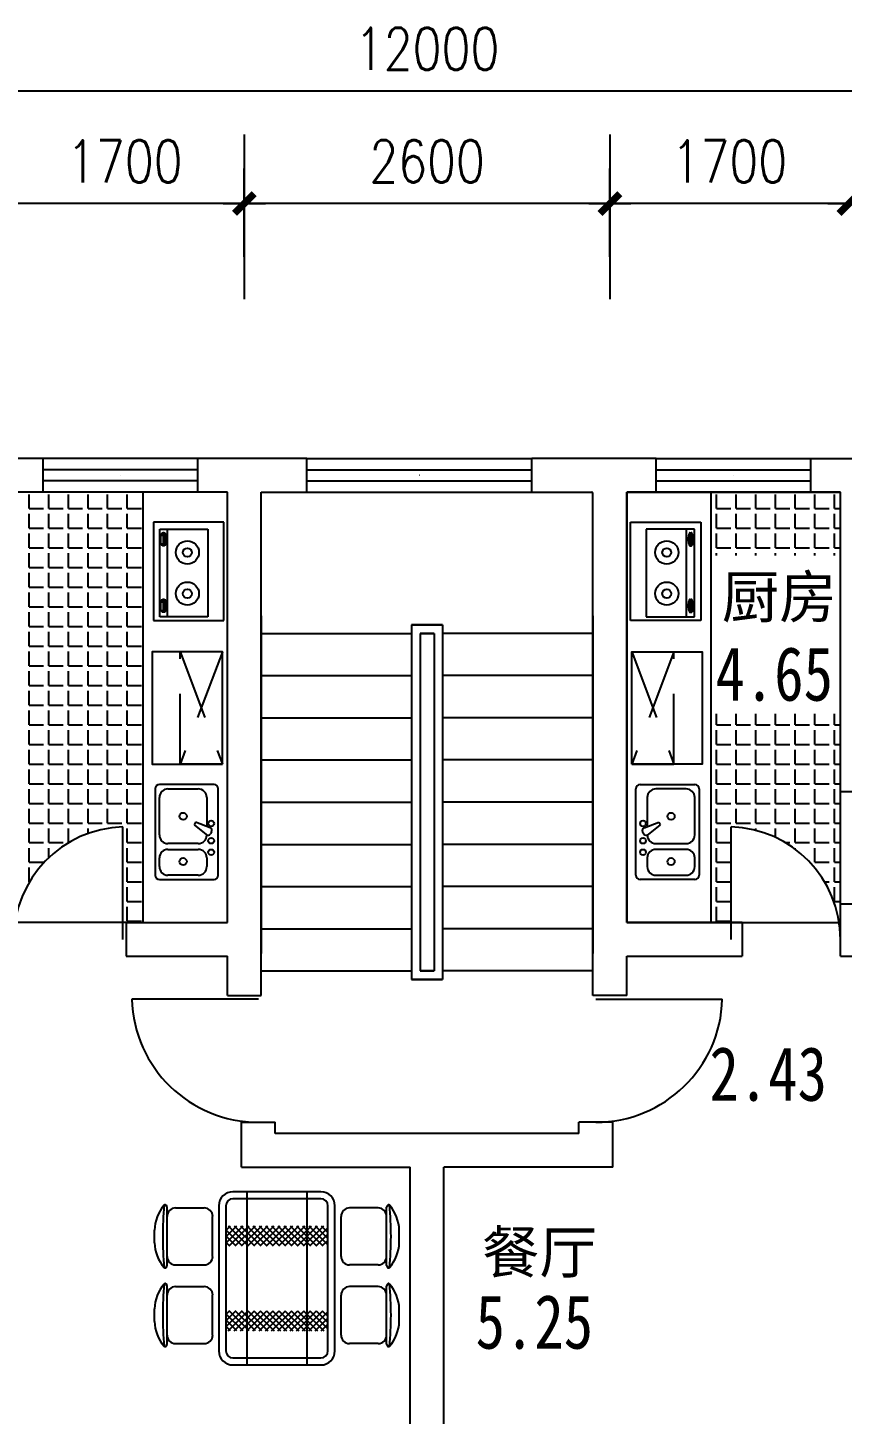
# Model space of a CAD drawing. Extents: x 69609 to 88050, y 8401 to 41656.
# Drawn here: x 76089 to 81883, y 31737 to 41595 of the extents above; entities that cross this region are included whole.
import ezdxf
from ezdxf.enums import TextEntityAlignment as Align

# ---------------------------------------------------------------- set-up
doc = ezdxf.new("R2010")
doc.units = 0
doc.header["$LTSCALE"] = 1000
doc.header["$MEASUREMENT"] = 0
doc.linetypes.add('DASHED', pattern=[0.75, 0.5, -0.25])
doc.linetypes.add('HIDDEN', pattern=[7.5, 5, -2.5])
for name, color, linetype in [('AXIS', 250, 'Continuous'), ('LAYER1', 250, 'Continuous'), ('STAIR', 250, 'Continuous'), ('TOTHER', 250, 'Continuous'), ('WALL', 250, 'Continuous'), ('WINDOW', 250, 'Continuous'), ('ZT', 250, 'Continuous'), ('家具', 250, 'Continuous')]:
    doc.layers.add(name, color=color, linetype=linetype)
doc.styles.add('-宋体', font='', dxfattribs={"width": 0.8})
doc.styles.add('DIM_FONT', font='SIMPLEX.shx', dxfattribs={"width": 0.8})
doc.styles.add('SIMPLEX', font='SIMPLEX.SHX')
doc.styles.add('ST', font='', dxfattribs={"width": 0.8})
doc.styles.get("Standard").update_dxf_attribs({"font": 'gbenor.shx', "bigfont": 'gbcbig.shx'})
doc.styles.get('-宋体').set_extended_font_data('SimSun')
doc.styles.get('ST').set_extended_font_data('SimSun')

# ---------------------------------------------------------------- blocks, each defined once
blk = doc.blocks.new('_DIMX')
blk.add_line((-150, 0), (150, 0))
at = {"const_width": 50}
blk.add_lwpolyline([(-70, -70), (70, 70)], dxfattribs=at)

msp = doc.modelspace()

# ---------------------------------------------------------------- hatches: boundary and pattern name
at = {"layer": 'LAYER1'}
h = msp.add_hatch(dxfattribs=at)
h.set_pattern_fill('ANSI37', scale=250, style=0)
h.set_pattern_definition([(45, (-9781445.644, -4631671.514), (-22.09708691, 22.09708691), []), (135, (-9781445.644, -4631671.514), (-22.09708691, -22.09708691), [])])
h.paths.add_polyline_path([(77648.3, 33076.8), (77648.3, 32933.2), (78074.1, 32933.2), (78074.1, 33076.8)])
h.paths.add_polyline_path([(77648.3, 33076.8), (77498.3, 33076.8), (77498.3, 32933.2), (77648.3, 32933.2)])
h.paths.add_polyline_path([(78074.1, 32933.2), (78224.1, 32933.2), (78224.1, 33076.8), (78074.1, 33076.8)])
h = msp.add_hatch(dxfattribs=at)
h.set_pattern_fill('ANSI37', scale=250, style=0)
h.set_pattern_definition([(315, (-9781445.644, 4697077.82), (-22.09708691, -22.09708691), []), (225, (-9781445.644, 4697077.82), (-22.09708691, 22.09708691), [])])
h.paths.add_polyline_path([(77648.3, 32329.5), (77648.3, 32473.1), (78074.1, 32473.1), (78074.1, 32329.5)])
h.paths.add_polyline_path([(77648.3, 32329.5), (77498.3, 32329.5), (77498.3, 32473.1), (77648.3, 32473.1)])
h.paths.add_polyline_path([(78074.1, 32473.1), (78224.1, 32473.1), (78224.1, 32329.5), (78074.1, 32329.5)])

# ---------------------------------------------------------------- linework, layer by layer
at = {"color": 7}
for p, q in [((77299.5, 38533), (76199.5, 38533)), ((77299.5, 38452.6), (76199.5, 38452.6)), ((78074.5, 38533), (79674.5, 38533)), ((78074.5, 38452.6), (79674.5, 38452.6)), ((80559.5, 38533), (81659.5, 38533)), ((80559.5, 38452.6), (81659.5, 38452.6)), ((77299.5, 38373.4), (76199.5, 38373.4)), ((78074.5, 38373.4), (79674.5, 38373.4)), ((80559.5, 38373.4), (81659.5, 38373.4)), ((76099, 38175.7), (76099, 38277.3)), ((77299.5, 38293), (76199.5, 38293)), ((76238.7, 38175.7), (76238.7, 38277.3)), ((76378.4, 38175.7), (76378.4, 38277.3)), ((76518.1, 38175.7), (76518.1, 38277.3)), ((76657.8, 38175.7), (76657.8, 38277.3)), ((76797.5, 38175.7), (76797.5, 38277.3)), ((78074.5, 38293), (79674.5, 38293)), ((81869.5, 38293), (80349.5, 38293)), ((80349.5, 38293), (80349.5, 35233)), ((80559.5, 38293), (81659.5, 38293)), ((80988.5, 38175.7), (80988.5, 38277.3)), ((81128.2, 38175.7), (81128.2, 38277.3)), ((81267.9, 38175.7), (81267.9, 38277.3)), ((81407.6, 38175.7), (81407.6, 38277.3)), ((81547.3, 38175.7), (81547.3, 38277.3)), ((81687, 38175.7), (81687, 38277.3)), ((81826.7, 38175.7), (81826.7, 38277.3)), ((81869.5, 35233), (81869.5, 38293)), ((76099, 38175.7), (76200.6, 38175.7)), ((76238.7, 38175.7), (76340.3, 38175.7)), ((76378.4, 38175.7), (76480, 38175.7)), ((76518.1, 38175.7), (76619.7, 38175.7)), ((76657.8, 38175.7), (76759.4, 38175.7)), ((76797.5, 38175.7), (76899.1, 38175.7)), ((80949.5, 38175.7), (80950.4, 38175.7)), ((80988.5, 38175.7), (81090.1, 38175.7)), ((81128.2, 38175.7), (81229.8, 38175.7)), ((81267.9, 38175.7), (81369.5, 38175.7)), ((81407.6, 38175.7), (81509.2, 38175.7)), ((81547.3, 38175.7), (81648.9, 38175.7)), ((81687, 38175.7), (81788.6, 38175.7)), ((81826.7, 38175.7), (81869.5, 38175.7)), ((76099, 38036), (76099, 38137.6)), ((76238.7, 38036), (76238.7, 38137.6)), ((76378.4, 38036), (76378.4, 38137.6)), ((76518.1, 38036), (76518.1, 38137.6)), ((76657.8, 38036), (76657.8, 38137.6)), ((76797.5, 38036), (76797.5, 38137.6)), ((80988.5, 38036), (80988.5, 38137.6)), ((81128.2, 38036), (81128.2, 38137.6)), ((81267.9, 38036), (81267.9, 38137.6)), ((81407.6, 38036), (81407.6, 38137.6)), ((81547.3, 38036), (81547.3, 38137.6)), ((81687, 38036), (81687, 38137.6)), ((81826.7, 38036), (81826.7, 38137.6)), ((76099, 38036), (76200.6, 38036)), ((76099, 37896.3), (76099, 37997.9)), ((76238.7, 38036), (76340.3, 38036)), ((76238.7, 37896.3), (76238.7, 37997.9)), ((76378.4, 38036), (76480, 38036)), ((76378.4, 37896.3), (76378.4, 37997.9)), ((76518.1, 38036), (76619.7, 38036)), ((76518.1, 37896.3), (76518.1, 37997.9)), ((76657.8, 38036), (76759.4, 38036)), ((76657.8, 37896.3), (76657.8, 37997.9)), ((76797.5, 38036), (76899.1, 38036)), ((76797.5, 37896.3), (76797.5, 37997.9)), ((77027.8, 37406.4), (77027.8, 38029.1)), ((77027.8, 38029.1), (77370.2, 38029.1)), ((77035.1, 37922.4), (77035.1, 37987.1)), ((77035.1, 37987.1), (77051.8, 37987.1)), ((77060.1, 38003.7), (77049.5, 38003.7)), ((77051.8, 37987.1), (77051.8, 37922.4)), ((77083.4, 37406.4), (77083.4, 38029.1)), ((77370.2, 38029.1), (77370.2, 37406.4)), ((80831.3, 38029.1), (80488.8, 38029.1)), ((80488.8, 38029.1), (80488.8, 37406.4)), ((80775.6, 37406.4), (80775.6, 38029.1)), ((80799, 38003.7), (80809.5, 38003.7)), ((80823.9, 37987.1), (80807.3, 37987.1)), ((80807.3, 37987.1), (80807.3, 37922.4)), ((80823.9, 37922.4), (80823.9, 37987.1)), ((80831.3, 37406.4), (80831.3, 38029.1)), ((80949.5, 38036), (80950.4, 38036)), ((80988.5, 38036), (81090.1, 38036)), ((80988.5, 37896.3), (80988.5, 37997.9)), ((81128.2, 38036), (81229.8, 38036)), ((81128.2, 37896.3), (81128.2, 37997.9)), ((81267.9, 38036), (81369.5, 38036)), ((81267.9, 37896.3), (81267.9, 37997.9)), ((81407.6, 38036), (81509.2, 38036)), ((81407.6, 37896.3), (81407.6, 37997.9)), ((81547.3, 38036), (81648.9, 38036)), ((81547.3, 37896.3), (81547.3, 37997.9)), ((81687, 38036), (81788.6, 38036)), ((81687, 37896.3), (81687, 37997.9)), ((81826.7, 38036), (81869.5, 38036)), ((81826.7, 37896.3), (81826.7, 37997.9)), ((76099, 37896.3), (76200.6, 37896.3)), ((76099, 37756.6), (76099, 37858.2)), ((76238.7, 37896.3), (76340.3, 37896.3)), ((76238.7, 37756.6), (76238.7, 37858.2)), ((76378.4, 37896.3), (76480, 37896.3)), ((76378.4, 37756.6), (76378.4, 37858.2)), ((76518.1, 37896.3), (76619.7, 37896.3)), ((76518.1, 37756.6), (76518.1, 37858.2)), ((76657.8, 37896.3), (76759.4, 37896.3)), ((76657.8, 37756.6), (76657.8, 37858.2)), ((76797.5, 37896.3), (76899.1, 37896.3)), ((76797.5, 37756.6), (76797.5, 37858.2)), ((77051.8, 37922.4), (77035.1, 37922.4)), ((77061.2, 37912), (77049.5, 37912.1)), ((80797.8, 37912), (80809.5, 37912.1)), ((80807.3, 37922.4), (80823.9, 37922.4)), ((80949.5, 37896.3), (80950.4, 37896.3)), ((80988.5, 37896.3), (81090.1, 37896.3)), ((80988.5, 37843.3), (80988.5, 37858.2)), ((81128.2, 37896.3), (81229.8, 37896.3)), ((81128.2, 37843.3), (81128.2, 37858.2)), ((81267.9, 37896.3), (81369.5, 37896.3)), ((81267.9, 37843.3), (81267.9, 37858.2)), ((81407.6, 37896.3), (81509.2, 37896.3)), ((81407.6, 37843.3), (81407.6, 37858.2)), ((81547.3, 37896.3), (81648.9, 37896.3)), ((81547.3, 37843.3), (81547.3, 37858.2)), ((81687, 37896.3), (81788.6, 37896.3)), ((81687, 37843.3), (81687, 37858.2)), ((81826.7, 37896.3), (81869.5, 37896.3)), ((81826.7, 37843.3), (81826.7, 37858.2)), ((76099, 37756.6), (76200.6, 37756.6)), ((76238.7, 37756.6), (76340.3, 37756.6)), ((76378.4, 37756.6), (76480, 37756.6)), ((76518.1, 37756.6), (76619.7, 37756.6)), ((76657.8, 37756.6), (76759.4, 37756.6)), ((76797.5, 37756.6), (76899.1, 37756.6)), ((80949.5, 37756.6), (80950.4, 37756.6)), ((76099, 37616.9), (76099, 37718.5)), ((76238.7, 37616.9), (76238.7, 37718.5)), ((76378.4, 37616.9), (76378.4, 37718.5)), ((76518.1, 37616.9), (76518.1, 37718.5)), ((76657.8, 37616.9), (76657.8, 37718.5)), ((76797.5, 37616.9), (76797.5, 37718.5)), ((76099, 37616.9), (76200.6, 37616.9)), ((76099, 37477.2), (76099, 37578.8)), ((76238.7, 37616.9), (76340.3, 37616.9)), ((76238.7, 37477.2), (76238.7, 37578.8)), ((76378.4, 37616.9), (76480, 37616.9)), ((76378.4, 37477.2), (76378.4, 37578.8)), ((76518.1, 37616.9), (76619.7, 37616.9)), ((76518.1, 37477.2), (76518.1, 37578.8)), ((76657.8, 37616.9), (76759.4, 37616.9)), ((76657.8, 37477.2), (76657.8, 37578.8)), ((76797.5, 37616.9), (76899.1, 37616.9)), ((76797.5, 37477.2), (76797.5, 37578.8)), ((80949.5, 37616.9), (80950.4, 37616.9)), ((76099, 37477.2), (76200.6, 37477.2)), ((76238.7, 37477.2), (76340.3, 37477.2)), ((76378.4, 37477.2), (76480, 37477.2)), ((76518.1, 37477.2), (76619.7, 37477.2)), ((76657.8, 37477.2), (76759.4, 37477.2)), ((76797.5, 37477.2), (76899.1, 37477.2)), ((77035.1, 37514.1), (77051.8, 37514.1)), ((77035.1, 37449.4), (77035.1, 37514.1)), ((77060.1, 37530.7), (77049.5, 37530.7)), ((77051.8, 37514.1), (77051.8, 37449.4)), ((80799, 37530.7), (80809.5, 37530.7)), ((80807.3, 37514.1), (80807.3, 37449.4)), ((80823.9, 37514.1), (80807.3, 37514.1)), ((80823.9, 37449.4), (80823.9, 37514.1)), ((80949.5, 37477.2), (80950.4, 37477.2)), ((76099, 37337.5), (76099, 37439.1)), ((76238.7, 37337.5), (76238.7, 37439.1)), ((76378.4, 37337.5), (76378.4, 37439.1)), ((76518.1, 37337.5), (76518.1, 37439.1)), ((76657.8, 37337.5), (76657.8, 37439.1)), ((76797.5, 37337.5), (76797.5, 37439.1)), ((77370.2, 37406.4), (77027.8, 37406.4)), ((77051.8, 37449.4), (77035.1, 37449.4)), ((77061.2, 37439), (77049.5, 37439.1)), ((80488.8, 37406.4), (80831.3, 37406.4)), ((80797.8, 37439), (80809.5, 37439.1)), ((80807.3, 37449.4), (80823.9, 37449.4)), ((76099, 37337.5), (76200.6, 37337.5)), ((76099, 37197.8), (76099, 37299.4)), ((76238.7, 37337.5), (76340.3, 37337.5)), ((76238.7, 37197.8), (76238.7, 37299.4)), ((76378.4, 37337.5), (76480, 37337.5)), ((76378.4, 37197.8), (76378.4, 37299.4)), ((76518.1, 37337.5), (76619.7, 37337.5)), ((76518.1, 37197.8), (76518.1, 37299.4)), ((76657.8, 37337.5), (76759.4, 37337.5)), ((76657.8, 37197.8), (76657.8, 37299.4)), ((76797.5, 37337.5), (76899.1, 37337.5)), ((76797.5, 37197.8), (76797.5, 37299.4)), ((80949.5, 37337.5), (80950.4, 37337.5)), ((76099, 37197.8), (76200.6, 37197.8)), ((76238.7, 37197.8), (76340.3, 37197.8)), ((76378.4, 37197.8), (76480, 37197.8)), ((76518.1, 37197.8), (76619.7, 37197.8)), ((76657.8, 37197.8), (76759.4, 37197.8)), ((76797.5, 37197.8), (76899.1, 37197.8)), ((76099, 37058.1), (76099, 37159.7)), ((76238.7, 37058.1), (76238.7, 37159.7)), ((76378.4, 37058.1), (76378.4, 37159.7)), ((76518.1, 37058.1), (76518.1, 37159.7)), ((76657.8, 37058.1), (76657.8, 37159.7)), ((76797.5, 37058.1), (76797.5, 37159.7)), ((76099, 37058.1), (76200.6, 37058.1)), ((76099, 36918.4), (76099, 37020)), ((76238.7, 37058.1), (76340.3, 37058.1)), ((76238.7, 36918.4), (76238.7, 37020)), ((76378.4, 37058.1), (76480, 37058.1)), ((76378.4, 36918.4), (76378.4, 37020)), ((76518.1, 37058.1), (76619.7, 37058.1)), ((76518.1, 36918.4), (76518.1, 37020)), ((76657.8, 37058.1), (76759.4, 37058.1)), ((76657.8, 36918.4), (76657.8, 37020)), ((76797.5, 37058.1), (76899.1, 37058.1)), ((76797.5, 36918.4), (76797.5, 37020)), ((76099, 36918.4), (76200.6, 36918.4)), ((76099, 36778.7), (76099, 36880.3)), ((76238.7, 36918.4), (76340.3, 36918.4)), ((76238.7, 36778.7), (76238.7, 36880.3)), ((76378.4, 36918.4), (76480, 36918.4)), ((76378.4, 36778.7), (76378.4, 36880.3)), ((76518.1, 36918.4), (76619.7, 36918.4)), ((76518.1, 36778.7), (76518.1, 36880.3)), ((76657.8, 36918.4), (76759.4, 36918.4)), ((76657.8, 36778.7), (76657.8, 36880.3)), ((76797.5, 36918.4), (76899.1, 36918.4)), ((76797.5, 36778.7), (76797.5, 36880.3)), ((76099, 36778.7), (76200.6, 36778.7)), ((76238.7, 36778.7), (76340.3, 36778.7)), ((76378.4, 36778.7), (76480, 36778.7)), ((76518.1, 36778.7), (76619.7, 36778.7)), ((76657.8, 36778.7), (76759.4, 36778.7)), ((76797.5, 36778.7), (76899.1, 36778.7)), ((76099, 36639), (76099, 36740.6)), ((76238.7, 36639), (76238.7, 36740.6)), ((76378.4, 36639), (76378.4, 36740.6)), ((76518.1, 36639), (76518.1, 36740.6)), ((76657.8, 36639), (76657.8, 36740.6)), ((76797.5, 36639), (76797.5, 36740.6)), ((80988.5, 36639), (80988.5, 36716.8)), ((81128.2, 36639), (81128.2, 36716.8)), ((81267.9, 36639), (81267.9, 36716.8)), ((81407.6, 36639), (81407.6, 36716.8)), ((81547.3, 36639), (81547.3, 36716.8)), ((81687, 36639), (81687, 36716.8)), ((81826.7, 36639), (81826.7, 36716.8)), ((76099, 36639), (76200.6, 36639)), ((76099, 36499.3), (76099, 36600.9)), ((76238.7, 36639), (76340.3, 36639)), ((76238.7, 36499.3), (76238.7, 36600.9)), ((76378.4, 36639), (76480, 36639)), ((76378.4, 36499.3), (76378.4, 36600.9)), ((76518.1, 36639), (76619.7, 36639)), ((76518.1, 36499.3), (76518.1, 36600.9)), ((76657.8, 36639), (76759.4, 36639)), ((76657.8, 36499.3), (76657.8, 36600.9)), ((76797.5, 36639), (76899.1, 36639)), ((76797.5, 36499.3), (76797.5, 36600.9)), ((80949.5, 36639), (80950.4, 36639)), ((80988.5, 36639), (81090.1, 36639)), ((80988.5, 36499.3), (80988.5, 36600.9)), ((81128.2, 36639), (81229.8, 36639)), ((81128.2, 36499.3), (81128.2, 36600.9)), ((81267.9, 36639), (81369.5, 36639)), ((81267.9, 36499.3), (81267.9, 36600.9)), ((81407.6, 36639), (81509.2, 36639)), ((81407.6, 36499.3), (81407.6, 36600.9)), ((81547.3, 36639), (81648.9, 36639)), ((81547.3, 36499.3), (81547.3, 36600.9)), ((81687, 36639), (81788.6, 36639)), ((81687, 36499.3), (81687, 36600.9)), ((81826.7, 36639), (81869.5, 36639)), ((81826.7, 36499.3), (81826.7, 36600.9)), ((76099, 36499.3), (76200.6, 36499.3)), ((76238.7, 36499.3), (76340.3, 36499.3)), ((76378.4, 36499.3), (76480, 36499.3)), ((76518.1, 36499.3), (76619.7, 36499.3)), ((76657.8, 36499.3), (76759.4, 36499.3)), ((76797.5, 36499.3), (76899.1, 36499.3)), ((80949.5, 36499.3), (80950.4, 36499.3)), ((80988.5, 36499.3), (81090.1, 36499.3)), ((81128.2, 36499.3), (81229.8, 36499.3)), ((81267.9, 36499.3), (81369.5, 36499.3)), ((81407.6, 36499.3), (81509.2, 36499.3)), ((81547.3, 36499.3), (81648.9, 36499.3)), ((81687, 36499.3), (81788.6, 36499.3)), ((81826.7, 36499.3), (81869.5, 36499.3)), ((76099, 36359.6), (76099, 36461.2)), ((76238.7, 36359.6), (76238.7, 36461.2)), ((76378.4, 36359.6), (76378.4, 36461.2)), ((76518.1, 36359.6), (76518.1, 36461.2)), ((76657.8, 36359.6), (76657.8, 36461.2)), ((76797.5, 36359.6), (76797.5, 36461.2)), ((80988.5, 36359.6), (80988.5, 36461.2)), ((81128.2, 36359.6), (81128.2, 36461.2)), ((81267.9, 36359.6), (81267.9, 36461.2)), ((81407.6, 36359.6), (81407.6, 36461.2)), ((81547.3, 36359.6), (81547.3, 36461.2)), ((81687, 36359.6), (81687, 36461.2)), ((81826.7, 36359.6), (81826.7, 36461.2)), ((76099, 36359.6), (76200.6, 36359.6)), ((76099, 36219.9), (76099, 36321.5)), ((76238.7, 36359.6), (76340.3, 36359.6)), ((76238.7, 36219.9), (76238.7, 36321.5)), ((76378.4, 36359.6), (76480, 36359.6)), ((76378.4, 36219.9), (76378.4, 36321.5)), ((76518.1, 36359.6), (76619.7, 36359.6)), ((76518.1, 36219.9), (76518.1, 36321.5)), ((76657.8, 36359.6), (76759.4, 36359.6)), ((76657.8, 36219.9), (76657.8, 36321.5)), ((76797.5, 36359.6), (76899.1, 36359.6)), ((76797.5, 36219.9), (76797.5, 36321.5)), ((80949.5, 36359.6), (80950.4, 36359.6)), ((80988.5, 36359.6), (81090.1, 36359.6)), ((80988.5, 36219.9), (80988.5, 36321.5)), ((81128.2, 36359.6), (81229.8, 36359.6)), ((81128.2, 36219.9), (81128.2, 36321.5)), ((81267.9, 36359.6), (81369.5, 36359.6)), ((81267.9, 36219.9), (81267.9, 36321.5)), ((81407.6, 36359.6), (81509.2, 36359.6)), ((81407.6, 36219.9), (81407.6, 36321.5)), ((81547.3, 36359.6), (81648.9, 36359.6)), ((81547.3, 36219.9), (81547.3, 36321.5)), ((81687, 36359.6), (81788.6, 36359.6)), ((81687, 36219.9), (81687, 36321.5)), ((81826.7, 36359.6), (81869.5, 36359.6)), ((81826.7, 36219.9), (81826.7, 36321.5)), ((76099, 36219.9), (76200.6, 36219.9)), ((76099, 36080.2), (76099, 36181.8)), ((76238.7, 36219.9), (76340.3, 36219.9)), ((76238.7, 36080.2), (76238.7, 36181.8)), ((76378.4, 36219.9), (76480, 36219.9)), ((76378.4, 36080.2), (76378.4, 36181.8)), ((76518.1, 36219.9), (76619.7, 36219.9)), ((76518.1, 36080.2), (76518.1, 36181.8)), ((76657.8, 36219.9), (76759.4, 36219.9)), ((76657.8, 36080.2), (76657.8, 36181.8)), ((76797.5, 36219.9), (76899.1, 36219.9)), ((76797.5, 36080.2), (76797.5, 36181.8)), ((80949.5, 36219.9), (80950.4, 36219.9)), ((80988.5, 36219.9), (81090.1, 36219.9)), ((80988.5, 36080.2), (80988.5, 36181.8)), ((81128.2, 36219.9), (81229.8, 36219.9)), ((81128.2, 36080.2), (81128.2, 36181.8)), ((81267.9, 36219.9), (81369.5, 36219.9)), ((81267.9, 36080.2), (81267.9, 36181.8)), ((81407.6, 36219.9), (81509.2, 36219.9)), ((81407.6, 36080.2), (81407.6, 36181.8)), ((81547.3, 36219.9), (81648.9, 36219.9)), ((81547.3, 36080.2), (81547.3, 36181.8)), ((81687, 36219.9), (81788.6, 36219.9)), ((81687, 36080.2), (81687, 36181.8)), ((81826.7, 36219.9), (81869.5, 36219.9)), ((81826.7, 36080.2), (81826.7, 36181.8)), ((76099, 36080.2), (76200.6, 36080.2)), ((76099, 35940.5), (76099, 36042.1)), ((76238.7, 36080.2), (76340.3, 36080.2)), ((76238.7, 35940.5), (76238.7, 36042.1)), ((76378.4, 36080.2), (76480, 36080.2)), ((76378.4, 35940.5), (76378.4, 36042.1)), ((76518.1, 36080.2), (76619.7, 36080.2)), ((76518.1, 35940.5), (76518.1, 36042.1)), ((76657.8, 36080.2), (76759.4, 36080.2)), ((76657.8, 35940.5), (76657.8, 36042.1)), ((76797.5, 36080.2), (76899.1, 36080.2)), ((76797.5, 35940.5), (76797.5, 36042.1)), ((80949.5, 36080.2), (80950.4, 36080.2)), ((80988.5, 36080.2), (81090.1, 36080.2)), ((80988.5, 35940.5), (80988.5, 36042.1)), ((81128.2, 36080.2), (81229.8, 36080.2)), ((81128.2, 35940.5), (81128.2, 36042.1)), ((81267.9, 36080.2), (81369.5, 36080.2)), ((81267.9, 35940.5), (81267.9, 36042.1)), ((81407.6, 36080.2), (81509.2, 36080.2)), ((81407.6, 35940.5), (81407.6, 36042.1)), ((81547.3, 36080.2), (81648.9, 36080.2)), ((81547.3, 35940.5), (81547.3, 36042.1)), ((81687, 36080.2), (81788.6, 36080.2)), ((81687, 35940.5), (81687, 36042.1)), ((81826.7, 36080.2), (81869.5, 36080.2)), ((81826.7, 35940.5), (81826.7, 36042.1)), ((76099, 35940.5), (76200.6, 35940.5)), ((76099, 35800.8), (76099, 35902.4)), ((76238.7, 35940.5), (76340.3, 35940.5)), ((76238.7, 35800.8), (76238.7, 35902.4)), ((76378.4, 35940.5), (76480, 35940.5)), ((76378.4, 35800.8), (76378.4, 35902.4)), ((76518.1, 35940.5), (76619.7, 35940.5)), ((76518.1, 35865.6), (76518.1, 35902.4)), ((76657.8, 35940.5), (76759.4, 35940.5)), ((76657.8, 35902.1), (76657.8, 35902.4)), ((76766.9, 35113), (76766.9, 35912.7)), ((76797.5, 35940.5), (76899.1, 35940.5)), ((76797.5, 35800.8), (76797.5, 35902.4)), ((80949.5, 35940.5), (80950.4, 35940.5)), ((80988.5, 35940.5), (81090.1, 35940.5)), ((80988.5, 35800.8), (80988.5, 35902.4)), ((81092.2, 35113), (81092.2, 35912.7)), ((81128.2, 35940.5), (81229.8, 35940.5)), ((81267.9, 35940.5), (81369.5, 35940.5)), ((81267.9, 35888), (81267.9, 35902.4)), ((81407.6, 35940.5), (81509.2, 35940.5)), ((81407.6, 35838), (81407.6, 35902.4)), ((81547.3, 35940.5), (81648.9, 35940.5)), ((81547.3, 35800.8), (81547.3, 35902.4)), ((81687, 35940.5), (81788.6, 35940.5)), ((81687, 35800.8), (81687, 35902.4)), ((81826.7, 35940.5), (81869.5, 35940.5)), ((81826.7, 35800.8), (81826.7, 35902.4)), ((76099, 35800.8), (76200.6, 35800.8)), ((76238.7, 35800.8), (76340.3, 35800.8)), ((76378.4, 35800.8), (76380.9, 35800.8)), ((76797.5, 35800.8), (76899.1, 35800.8)), ((80949.5, 35800.8), (80950.4, 35800.8)), ((80988.5, 35800.8), (81090.1, 35800.8)), ((81478.2, 35800.8), (81509.2, 35800.8)), ((81547.3, 35800.8), (81648.9, 35800.8)), ((81687, 35800.8), (81788.6, 35800.8)), ((81826.7, 35800.8), (81869.5, 35800.8)), ((76099, 35661.1), (76099, 35762.7)), ((76238.7, 35693.2), (76238.7, 35762.7)), ((76797.5, 35661.1), (76797.5, 35762.7)), ((80988.5, 35661.1), (80988.5, 35762.7)), ((81547.3, 35754.6), (81547.3, 35762.7)), ((81687, 35661.1), (81687, 35762.7)), ((81826.7, 35661.1), (81826.7, 35762.7)), ((76099, 35661.1), (76200.6, 35661.1)), ((76099, 35521.4), (76099, 35623)), ((76797.5, 35661.1), (76899.1, 35661.1)), ((76797.5, 35521.4), (76797.5, 35623)), ((80949.5, 35661.1), (80950.4, 35661.1)), ((80988.5, 35661.1), (81090.1, 35661.1)), ((80988.5, 35521.4), (80988.5, 35623)), ((81687, 35661.1), (81788.6, 35661.1)), ((81687, 35621.6), (81687, 35623)), ((81826.7, 35661.1), (81869.5, 35661.1)), ((81826.7, 35521.4), (81826.7, 35623)), ((76099, 35521.4), (76101.6, 35521.4)), ((76797.5, 35521.4), (76899.1, 35521.4)), ((80949.5, 35521.4), (80950.4, 35521.4)), ((80988.5, 35521.4), (81090.1, 35521.4)), ((81757.5, 35521.4), (81788.6, 35521.4)), ((81826.7, 35521.4), (81869.5, 35521.4)), ((76797.5, 35381.7), (76797.5, 35483.3)), ((80988.5, 35381.7), (80988.5, 35483.3)), ((81826.7, 35381.7), (81826.7, 35483.3)), ((76797.5, 35381.7), (76899.1, 35381.7)), ((76797.5, 35242), (76797.5, 35343.6)), ((80949.5, 35381.7), (80950.4, 35381.7)), ((80988.5, 35381.7), (81090.1, 35381.7)), ((80988.5, 35242), (80988.5, 35343.6)), ((81826.7, 35381.7), (81869.5, 35381.7)), ((76797.5, 35242), (76899.1, 35242)), ((80349.5, 35233), (81869.5, 35233)), ((80949.5, 35242), (80950.4, 35242)), ((80988.5, 35242), (81090.1, 35242)), ((81859.1, 35242), (81869.5, 35242)), ((77729.5, 34687.5), (76829.9, 34687.5)), ((80129.5, 34687.5), (81029.2, 34687.5))]:
    msp.add_line(p, q, dxfattribs=at)
at = {"color": 7, "linetype": 'DASHED'}
for p, q in [((77173.4, 36357.8), (77173.4, 37157.8)), ((77173.4, 37157.8), (77473.4, 36357.8)), ((77473.4, 37157.8), (77173.4, 36357.8)), ((80685.6, 37157.8), (80385.6, 36357.8)), ((80385.6, 37157.8), (80685.6, 36357.8)), ((80685.6, 36357.8), (80685.6, 37157.8))]:
    msp.add_line(p, q, dxfattribs=at)
at = {"color": 7, "linetype": 'HIDDEN'}
for p, q in [((77473.4, 36357.8), (77173.4, 36357.8)), ((80385.6, 36357.8), (80685.6, 36357.8))]:
    msp.add_line(p, q, dxfattribs=at)
at = {"color": 7, "linetype": 'ByBlock'}
for p, q in [((76994.9, 36182.8), (76994.9, 35569.1)), ((77414.2, 36213.4), (77025.6, 36213.4)), ((77086.9, 36182.8), (77301.7, 36182.8)), ((77444.9, 35569.1), (77444.9, 36182.8)), ((80414.2, 35569.1), (80414.2, 36182.8)), ((80444.8, 36213.4), (80833.5, 36213.4)), ((80772.1, 36182.8), (80557.3, 36182.8)), ((80864.2, 36182.8), (80864.2, 35569.1)), ((77025.6, 35855.5), (77025.6, 36121.4)), ((77363.1, 36121.4), (77363.1, 35915.9)), ((80496, 36121.4), (80496, 35915.9)), ((80833.5, 35855.5), (80833.5, 36121.4)), ((77282.3, 35946.2), (77272.1, 35928.4)), ((77272.1, 35928.4), (77357.5, 35858.1)), ((77386, 35907.3), (77282.3, 35946.2)), ((80473.1, 35907.3), (80576.7, 35946.2)), ((80586.9, 35928.4), (80501.5, 35858.1)), ((80576.7, 35946.2), (80586.9, 35928.4)), ((77301.7, 35794.1), (77086.9, 35794.1)), ((77396.5, 35878), (77388.3, 35863.7)), ((80462.5, 35878), (80470.8, 35863.7)), ((80557.3, 35794.1), (80772.1, 35794.1)), ((77025.6, 35630.5), (77025.6, 35691.8)), ((77086.9, 35753.2), (77301.7, 35753.2)), ((77363.1, 35691.8), (77363.1, 35630.5)), ((80496, 35691.8), (80496, 35630.5)), ((80772.1, 35753.2), (80557.3, 35753.2)), ((80833.5, 35630.5), (80833.5, 35691.8)), ((77025.6, 35538.4), (77414.2, 35538.4)), ((77301.7, 35569.1), (77086.9, 35569.1)), ((80833.5, 35538.4), (80444.8, 35538.4)), ((80557.3, 35569.1), (80772.1, 35569.1))]:
    msp.add_line(p, q, dxfattribs=at)
at = {"color": 7}
for points in [[(77040.4, 37987.1, -0.008736), (77041.2, 37990.3, -0.076276), (77046.1, 38001.8, -0.259034), (77049.5, 38003.7, -0.259034)], [(77049.5, 38003.7, -0.259034), (77053, 38001.8, -0.076276), (77057.9, 37990.3, -0.036515), (77060.4, 37976.7, -0.026615), (77061.4, 37957.9, -0.026615), (77060.4, 37939, -0.036515), (77057.9, 37925.5, -0.076276), (77053, 37914, -0.259034), (77049.5, 37912.1, -0.259034), (77046.1, 37914, -0.056762), (77042.1, 37922.4, -0.036515)], [(77060.1, 38003.7, -0.259034), (77063.5, 38001.8, -0.076276), (77068.4, 37990.3, -0.036515), (77070.9, 37976.7, -0.026615), (77071.9, 37957.9, -0.026615), (77070.9, 37939, -0.036515), (77068.4, 37925.5, -0.076276), (77063.5, 37914, -0.259034), (77060.1, 37912.1, -0.078462), (77058.8, 37912.3, -0.056762)], [(80799, 38003.7, 0.259034), (80795.6, 38001.8, 0.076276), (80790.6, 37990.3, 0.036515), (80788.2, 37976.7, 0.026615), (80787.2, 37957.9, 0.026615), (80788.2, 37939, 0.036515), (80790.6, 37925.5, 0.076276), (80795.6, 37914, 0.259034), (80799, 37912.1, 0.078462), (80800.2, 37912.3, 0.056762)], [(80809.5, 38003.7, 0.259034), (80806.1, 38001.8, 0.076276), (80801.1, 37990.3, 0.036515), (80798.7, 37976.7, 0.026615), (80797.7, 37957.9, 0.026615), (80798.7, 37939, 0.036515), (80801.1, 37925.5, 0.076276), (80806.1, 37914, 0.259034), (80809.5, 37912.1, 0.259034), (80812.9, 37914, 0.056762), (80816.9, 37922.4, 0.036515)], [(80818.6, 37987.1, 0.008736), (80817.9, 37990.3, 0.076276), (80812.9, 38001.8, 0.259034), (80809.5, 38003.7, 0.259034)], [(77040.4, 37514.1, -0.008736), (77041.2, 37517.3, -0.076276), (77046.1, 37528.8, -0.259034), (77049.5, 37530.7, -0.259034)], [(77049.5, 37530.7, -0.259034), (77053, 37528.8, -0.076276), (77057.9, 37517.3, -0.036515), (77060.4, 37503.8, -0.026615), (77061.4, 37484.9, -0.026615), (77060.4, 37466, -0.036515), (77057.9, 37452.5, -0.076276), (77053, 37441, -0.259034), (77049.5, 37439.1, -0.259034), (77046.1, 37441, -0.056762), (77042.1, 37449.4, -0.036515)], [(77060.1, 37530.7, -0.259034), (77063.5, 37528.8, -0.076276), (77068.4, 37517.3, -0.036515), (77070.9, 37503.8, -0.026615), (77071.9, 37484.9, -0.026615), (77070.9, 37466, -0.036515), (77068.4, 37452.5, -0.076276), (77063.5, 37441, -0.259034), (77060.1, 37439.1, -0.078462), (77058.8, 37439.3, -0.056762)], [(80799, 37530.7, 0.259034), (80795.6, 37528.8, 0.076276), (80790.6, 37517.3, 0.036515), (80788.2, 37503.8, 0.026615), (80787.2, 37484.9, 0.026615), (80788.2, 37466, 0.036515), (80790.6, 37452.5, 0.076276), (80795.6, 37441, 0.259034), (80799, 37439.1, 0.078462), (80800.2, 37439.3, 0.056762)], [(80809.5, 37530.7, 0.259034), (80806.1, 37528.8, 0.076276), (80801.1, 37517.3, 0.036515), (80798.7, 37503.8, 0.026615), (80797.7, 37484.9, 0.026615), (80798.7, 37466, 0.036515), (80801.1, 37452.5, 0.076276), (80806.1, 37441, 0.259034), (80809.5, 37439.1, 0.259034), (80812.9, 37441, 0.056762), (80816.9, 37449.4, 0.036515)], [(80818.6, 37514.1, 0.008736), (80817.9, 37517.3, 0.076276), (80812.9, 37528.8, 0.259034), (80809.5, 37530.7, 0.259034)]]:
    msp.add_lwpolyline(points, format="xyb", dxfattribs=at)
at = {"color": 7, "linetype": 'Continuous'}
for points in [[(77473.4, 36357.8), (77473.4, 37157.8), (76973.4, 37157.8), (76973.4, 36357.8)], [(80385.6, 36357.8), (80385.6, 37157.8), (80885.6, 37157.8), (80885.6, 36357.8)]]:
    msp.add_lwpolyline(points, close=True, dxfattribs=at)
at = {"color": 7, "linetype": 'ByBlock'}
for centre, radius in [((77194.3, 35988.4), 25.6), ((80664.7, 35988.4), 25.6), ((77393.7, 35937.3), 20.5), ((80465.3, 35937.3), 20.5), ((77393.7, 35814.6), 20.5), ((80465.3, 35814.6), 20.5), ((77194.3, 35666.3), 25.6), ((77393.7, 35732.8), 20.5), ((80465.3, 35732.8), 20.5), ((80664.7, 35666.3), 25.6)]:
    msp.add_circle(centre, radius, dxfattribs=at)
for centre, radius, start, end in [((77025.6, 36182.8), 30.7, 90, 180), ((77086.9, 36121.4), 61.4, 90, 180), ((77301.7, 36121.4), 61.4, 0, 90), ((77414.2, 36182.8), 30.7, 0, 90), ((80444.8, 36182.8), 30.7, 90, 180), ((80557.3, 36121.4), 61.4, 90, 180), ((80772.1, 36121.4), 61.4, 0, 90), ((80833.5, 36182.8), 30.7, 0, 90), ((77378.8, 35888.2), 20.5, 330, 69.46232), ((80480.3, 35888.2), 20.5, 110.53768, 210), ((77086.9, 35855.5), 61.4, 180, 270), ((77301.7, 35855.5), 61.4, 270, 0), ((77370.5, 35873.9), 20.5, 230.53768, 330), ((80488.5, 35873.9), 20.5, 210, 309.46232), ((80557.3, 35855.5), 61.4, 180, 270), ((80772.1, 35855.5), 61.4, 270, 0), ((77086.9, 35691.8), 61.4, 90, 180), ((77301.7, 35691.8), 61.4, 0, 90), ((80557.3, 35691.8), 61.4, 90, 180), ((80772.1, 35691.8), 61.4, 0, 90), ((77086.9, 35630.5), 61.4, 180, 270), ((77301.7, 35630.5), 61.4, 270, 0), ((80557.3, 35630.5), 61.4, 180, 270), ((80772.1, 35630.5), 61.4, 270, 0), ((77025.6, 35569.1), 30.7, 180, 270), ((77414.2, 35569.1), 30.7, 270, 0), ((80444.8, 35569.1), 30.7, 180, 270), ((80833.5, 35569.1), 30.7, 270, 0)]:
    msp.add_arc(centre, radius, start, end, dxfattribs=at)
at = {"color": 7}
for centre, radius, start, end in [((76789.5, 35113), 800, 91.62314, 180), ((81069.5, 35113), 800, 0, 88.37686), ((77729.5, 34713), 900, 181.62314, 270), ((80129.5, 34713), 900, 270, 358.37686)]:
    msp.add_arc(centre, radius, start, end, dxfattribs=at)
at = {"layer": 'AXIS', "color": 7}
for p, q in [((84928.5, 41144.8), (72930.5, 41144.8)), ((77629.5, 40835.6), (77629.5, 39665.5)), ((80229.5, 40835.6), (80229.5, 39665.5)), ((77629.5, 39965.5), (77629.5, 40594.8)), ((77629.5, 39965.5), (77629.5, 40594.8)), ((80229.5, 39965.5), (80229.5, 40594.8)), ((80229.5, 39965.5), (80229.5, 40594.8)), ((77628.5, 40344.8), (75930.5, 40344.8)), ((80228.5, 40344.8), (77630.5, 40344.8)), ((81928.5, 40344.8), (80230.5, 40344.8))]:
    msp.add_line(p, q, dxfattribs=at)
at = {"layer": 'LAYER1', "color": 7}
for p, q in [((77648.3, 33319), (77648.3, 32087.3)), ((78074.1, 33319), (78074.1, 32087.3))]:
    msp.add_line(p, q, dxfattribs=at)
at = {"layer": 'STAIR', "color": 7}
for p, q in [((77749.5, 37413.2), (77749.5, 35013.2)), ((80109.5, 37413.2), (80109.5, 35013.2)), ((77749.5, 37288.7), (78819.5, 37288.7)), ((78819.5, 37348.7), (78819.5, 34828.7)), ((78819.5, 37348.7), (79039.5, 37348.7)), ((79039.5, 37348.7), (78819.5, 37348.7)), ((78879.5, 37288.7), (78879.5, 34888.7)), ((78879.5, 37288.7), (78979.5, 37288.7)), ((78979.5, 37288.7), (78879.5, 37288.7)), ((78979.5, 37288.7), (78979.5, 34888.7)), ((79039.5, 37348.7), (79039.5, 34828.7)), ((80109.5, 37288.7), (79039.5, 37288.7)), ((77749.5, 36988.7), (78819.5, 36988.7)), ((80109.5, 36988.7), (79039.5, 36988.7)), ((77749.5, 36688.7), (78819.5, 36688.7)), ((80109.5, 36688.7), (79039.5, 36688.7)), ((77749.5, 36388.7), (78819.5, 36388.7)), ((80109.5, 36388.7), (79039.5, 36388.7)), ((77749.5, 36088.7), (78819.5, 36088.7)), ((80109.5, 36088.7), (79039.5, 36088.7)), ((77749.5, 35788.7), (78819.5, 35788.7)), ((80109.5, 35788.7), (79039.5, 35788.7)), ((77749.5, 35488.7), (78819.5, 35488.7)), ((80109.5, 35488.7), (79039.5, 35488.7)), ((77749.5, 35188.7), (78819.5, 35188.7)), ((80109.5, 35188.7), (79039.5, 35188.7)), ((77749.5, 34888.7), (78819.5, 34888.7)), ((79039.5, 34828.7), (78819.5, 34828.7)), ((78819.5, 34828.7), (79039.5, 34828.7)), ((78979.5, 34888.7), (78879.5, 34888.7)), ((78879.5, 34888.7), (78979.5, 34888.7)), ((80109.5, 34888.7), (79039.5, 34888.7))]:
    msp.add_line(p, q, dxfattribs=at)
at = {"layer": 'TOTHER', "color": 7, "linetype": 'Continuous'}
for p, q in [((77483.3, 38079.8), (76983.3, 38079.8)), ((76983.3, 38079.8), (76983.3, 37379.8)), ((77483.3, 37379.8), (77483.3, 38079.8)), ((80375.7, 37379.8), (80375.7, 38079.8)), ((80375.7, 38079.8), (80875.7, 38079.8)), ((80875.7, 38079.8), (80875.7, 37379.8)), ((76983.3, 37379.8), (77483.3, 37379.8)), ((80875.7, 37379.8), (80375.7, 37379.8))]:
    msp.add_line(p, q, dxfattribs=at)
for centre, radius in [((77224.7, 37864), 82.5), ((77224.7, 37864), 31.6), ((80634.3, 37864), 82.5), ((80634.3, 37864), 31.6), ((77224.7, 37571.4), 82.5), ((77224.7, 37571.4), 31.6), ((80634.3, 37571.4), 82.5), ((80634.3, 37571.4), 31.6)]:
    msp.add_circle(centre, radius, dxfattribs=at)
at = {"layer": 'WALL', "color": 7}
for p, q in [((76199.5, 38533), (75659.5, 38533)), ((76199.5, 38293), (76199.5, 38533)), ((78074.5, 38533), (77299.5, 38533)), ((77299.5, 38293), (77299.5, 38533)), ((78074.5, 38293), (78074.5, 38533)), ((80559.5, 38533), (79674.5, 38533)), ((79674.5, 38293), (79674.5, 38533)), ((80559.5, 38293), (80559.5, 38533)), ((81659.5, 38533), (82199.5, 38533)), ((81659.5, 38293), (81659.5, 38533)), ((76199.5, 38293), (75989.5, 38293)), ((77509.5, 38293), (77299.5, 38293)), ((77509.5, 35233), (77509.5, 38293)), ((77749.5, 34713), (77749.5, 38293)), ((77749.5, 38293), (78074.5, 38293)), ((79674.5, 38293), (80099.5, 38293)), ((80109.5, 34713), (80109.5, 38283)), ((80349.5, 35233), (80349.5, 38293)), ((80349.5, 38293), (80559.5, 38293)), ((81659.5, 38293), (81869.5, 38293)), ((81869.5, 36163), (81869.5, 38293)), ((81989.5, 36163), (81869.5, 36163)), ((81869.5, 34993), (81869.5, 35363)), ((81989.5, 35363), (81869.5, 35363)), ((76789.5, 35233), (76789.5, 34993)), ((76789.5, 35233), (77509.5, 35233)), ((81169.5, 35233), (80349.5, 35233)), ((81169.5, 35233), (81169.5, 34993)), ((76789.5, 34993), (77509.5, 34993)), ((77509.5, 34713), (77509.5, 34993)), ((80349.5, 34713), (80349.5, 34993)), ((80349.5, 34993), (81169.5, 34993)), ((81869.5, 34993), (83549.5, 34993)), ((77509.5, 34713), (77749.5, 34713)), ((80349.5, 34713), (80109.5, 34713)), ((77609.5, 33493), (77609.5, 33813)), ((77609.5, 33813), (77849.5, 33813)), ((77849.5, 33733), (77849.5, 33813)), ((80009.5, 33733), (77849.5, 33733)), ((80009.5, 33733), (80009.5, 33813)), ((80249.5, 33813), (80009.5, 33813)), ((80249.5, 33493), (80249.5, 33813)), ((77609.5, 33493), (78809.5, 33493)), ((78809.5, 31633), (78809.5, 33493)), ((79049.5, 31633), (79049.5, 33493)), ((80249.5, 33493), (79049.5, 33493))]:
    msp.add_line(p, q, dxfattribs=at)
msp.add_arc((80099.5, 38283), 10, 0, 90, dxfattribs=at)
at = {"layer": 'WINDOW', "color": 7}
for p, q in [((76909.5, 35233), (76909.5, 38293)), ((80949.5, 35233), (80949.5, 38293)), ((76789.5, 35233), (75989.5, 35233)), ((81169.5, 35233), (81869.5, 35233))]:
    msp.add_line(p, q, dxfattribs=at)
at = {"layer": '家具', "color": 7}
for p, q in [((78174.1, 33319), (77548.3, 33319)), ((78174.1, 33269), (77548.3, 33269)), ((77080.6, 32794.3), (77080.6, 33208.3)), ((77141.4, 33203.8), (77343.9, 33203.8)), ((77404.6, 32859.6), (77404.6, 33143.1)), ((77448.3, 33219), (77448.3, 32187.3)), ((77498.3, 33219), (77498.3, 32187.3)), ((78224.1, 32187.3), (78224.1, 33219)), ((78274.1, 32187.3), (78274.1, 33219)), ((78317.8, 32859.6), (78317.8, 33143.1)), ((78581.1, 33203.8), (78378.6, 33203.8)), ((78641.8, 32794.3), (78641.8, 33208.3)), ((76990.6, 32956.7), (76990.6, 33046)), ((78731.8, 32956.7), (78731.8, 33046)), ((77141.4, 32798.8), (77343.9, 32798.8)), ((78581.1, 32798.8), (78378.6, 32798.8)), ((77080.6, 32234.7), (77080.6, 32648.7)), ((77141.4, 32644.2), (77343.9, 32644.2)), ((78581.1, 32644.2), (78378.6, 32644.2)), ((78641.8, 32234.7), (78641.8, 32648.7)), ((77404.6, 32300), (77404.6, 32583.5)), ((78317.8, 32300), (78317.8, 32583.5)), ((76990.6, 32397.1), (76990.6, 32486.3)), ((78731.8, 32397.1), (78731.8, 32486.3)), ((77141.4, 32239.2), (77343.9, 32239.2)), ((78581.1, 32239.2), (78378.6, 32239.2)), ((77548.3, 32137.3), (78174.1, 32137.3)), ((77548.3, 32087.3), (78174.1, 32087.3))]:
    msp.add_line(p, q, dxfattribs=at)
for centre, radius, start, end in [((77274.5, 33037.2), 284, 139.27346, 178.23486), ((79490.7, 33001.3), 2441.4, 174.8023, 185.1977), ((77066.1, 33216.6), 9, 67.33001, 139.27346), ((77062.6, 33208.3), 18, 0, 67.33001), ((77548.3, 33219), 100, 90, 180), ((77548.3, 33219), 50, 90, 180), ((78174.1, 33219), 100, 0, 90), ((78174.1, 33219), 50, 0, 90), ((78659.8, 33208.3), 18, 112.66999, 180), ((78656.3, 33216.6), 9, 40.72654, 112.66999), ((76231.7, 33001.3), 2441.4, 354.8023, 5.1977), ((78447.9, 33037.2), 284, 1.76514, 40.72654), ((77141.4, 33143.1), 60.8, 90, 180), ((77343.9, 33143.1), 60.8, 0, 90), ((78378.6, 33143.1), 60.8, 90, 180), ((78581.1, 33143.1), 60.8, 0, 90), ((77274.5, 32965.5), 284, 181.76514, 220.72654), ((78447.9, 32965.5), 284, 319.27346, 358.23486), ((77141.4, 32859.6), 60.8, 180, 270), ((77343.9, 32859.6), 60.8, 270, 0), ((78378.6, 32859.6), 60.8, 180, 270), ((78581.1, 32859.6), 60.8, 270, 0), ((77066.1, 32786), 9, 220.72654, 292.66999), ((77062.6, 32794.3), 18, 292.66999, 0), ((78659.8, 32794.3), 18, 180, 247.33001), ((78656.3, 32786), 9, 247.33001, 319.27346), ((77274.5, 32477.6), 284, 139.27346, 178.23486), ((79490.7, 32441.7), 2441.4, 174.8023, 185.1977), ((77066.1, 32657), 9, 67.33001, 139.27346), ((77062.6, 32648.7), 18, 0, 67.33001), ((77141.4, 32583.5), 60.8, 90, 180), ((77343.9, 32583.5), 60.8, 0, 90), ((78378.6, 32583.5), 60.8, 90, 180), ((78581.1, 32583.5), 60.8, 0, 90), ((78659.8, 32648.7), 18, 112.66999, 180), ((78656.3, 32657), 9, 40.72654, 112.66999), ((78447.9, 32477.6), 284, 1.76514, 40.72654), ((76231.7, 32441.7), 2441.4, 354.8023, 5.1977), ((77274.5, 32405.8), 284, 181.76514, 220.72654), ((78447.9, 32405.8), 284, 319.27346, 358.23486), ((77141.4, 32300), 60.8, 180, 270), ((77343.9, 32300), 60.8, 270, 0), ((78378.6, 32300), 60.8, 180, 270), ((78581.1, 32300), 60.8, 270, 0), ((77066.1, 32226.4), 9, 220.72654, 292.66999), ((77062.6, 32234.7), 18, 292.66999, 0), ((77548.3, 32187.3), 100, 180, 270), ((77548.3, 32187.3), 50, 180, 270), ((78174.1, 32187.3), 100, 270, 0), ((78174.1, 32187.3), 100, 270, 0), ((78174.1, 32187.3), 50, 270, 0), ((78659.8, 32234.7), 18, 180, 247.33001), ((78656.3, 32226.4), 9, 247.33001, 319.27346)]:
    msp.add_arc(centre, radius, start, end, dxfattribs=at)

# ---------------------------------------------------------------- block references
at = {"layer": 'AXIS', "color": 7}
for p in [(77629.5, 40344.8), (80229.5, 40344.8), (81929.5, 40344.8)]:
    msp.add_blockref('_DIMX', p, dxfattribs=at)
at = {"layer": 'AXIS', "color": 7, "rotation": 180}
for p in [(77629.5, 40344.8), (80229.5, 40344.8), (81929.5, 40344.8)]:
    msp.add_blockref('_DIMX', p, dxfattribs=at)

# ---------------------------------------------------------------- texts
at = {"color": 7, "style": 'ST'}
for s, p in [('厨房', (81025.2, 37399.1)), ('餐厅', (79319.3, 32739.7))]:
    msp.add_text(s, height=300, dxfattribs=at).set_placement(p)
at = {"color": 7, "style": 'SIMPLEX', "flags": 9}
msp.add_attdef('A', text='', height=1, rotation=180, dxfattribs=at).set_placement((76749.5, 38413), align=Align.MIDDLE)
for p in [(78874.5, 38413), (81109.5, 38413)]:
    msp.add_attdef('A', text='', height=1, dxfattribs=at).set_placement(p, align=Align.MIDDLE)
at = {"color": 7, "text_generation_flag": 4, "width": 0.8, "flags": 9}
for tag, p, s in [('XSIZE', (77483.3, 37729.8), '700'), ('YSIZE', (77483.3, 37729.8), '500'), ('XSIZE', (77473.4, 36757.8), '800'), ('YSIZE', (77473.4, 36757.8), '500')]:
    msp.add_attdef(tag, p, s, height=0.5, rotation=90, dxfattribs=at)
at = {"color": 7, "width": 0.8, "flags": 9}
for tag, p, s in [('XSIZE', (80375.7, 37729.8), '700'), ('YSIZE', (80375.7, 37729.8), '500'), ('XSIZE', (80385.6, 36757.8), '800'), ('YSIZE', (80385.6, 36757.8), '500')]:
    msp.add_attdef(tag, p, s, height=0.5, rotation=90, dxfattribs=at)
at = {"color": 7, "style": 'DIM_FONT', "text_generation_flag": 4, "width": 0.8, "flags": 9}
for tag, s in [('XSIZE', '450'), ('YSIZE', '675')]:
    msp.add_attdef(tag, (77444.9, 35875.9), s, height=0.5, rotation=180, dxfattribs=at)
at = {"color": 7, "style": 'DIM_FONT', "width": 0.8, "flags": 9}
for tag, s in [('XSIZE', '450'), ('YSIZE', '675')]:
    msp.add_attdef(tag, (80414.2, 35875.9), s, height=0.5, dxfattribs=at)
at = {"layer": 'AXIS', "color": 7, "char_height": 300, "attachment_point": 5, "style": 'DIM_FONT'}
for s, insert in [('\\A1;12000', (78929.5, 41444.8)), ('\\A1;1700', (76779.5, 40644.8)), ('\\A1;2600', (78929.5, 40644.8)), ('\\A1;1700', (81079.5, 40644.8))]:
    msp.add_mtext(s, dxfattribs=dict(at, insert=insert))
at = {"layer": 'ZT', "color": 7, "style": '-宋体', "width": 0.8}
for s, p in [('4.65', (80980.5, 36810.1)), ('2.43', (80937.9, 33965.7)), ('5.25', (79274.6, 32203.1))]:
    msp.add_text(s, height=383.91, dxfattribs=at).set_placement(p)

doc.saveas('drawing.dxf')
